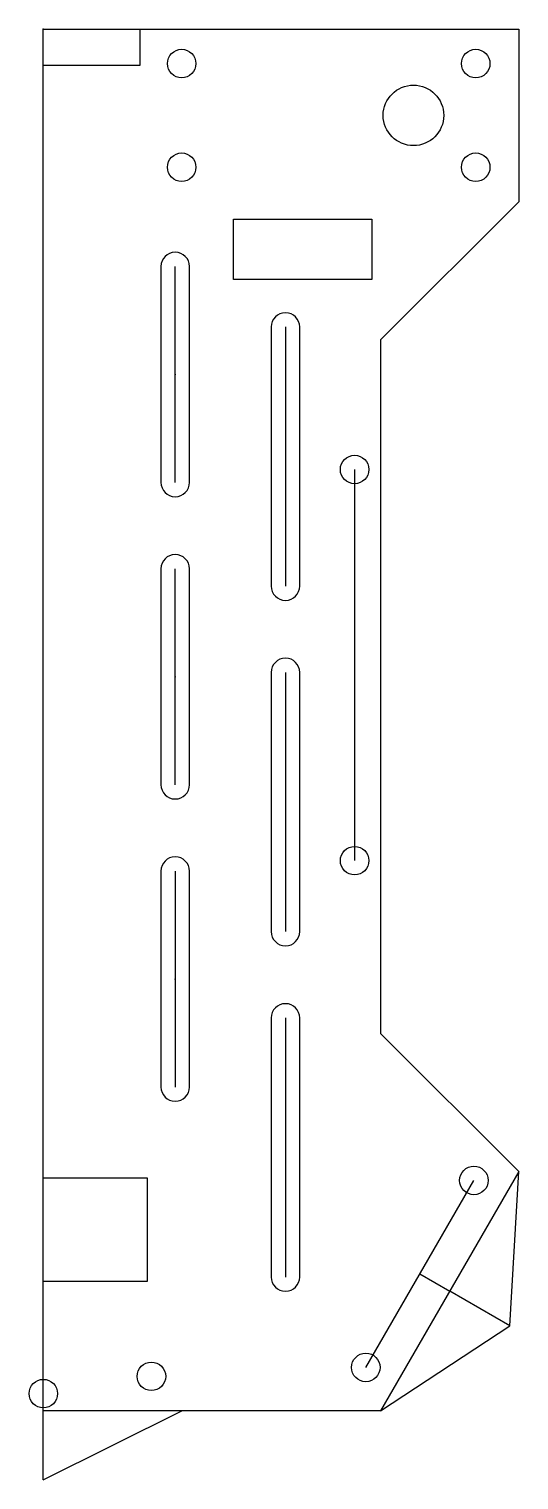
# Model space of a CAD drawing. Header units: millimetres. Extents: x -2 to 55, y -168 to 0.
import ezdxf

# ---------------------------------------------------------------- set-up
doc = ezdxf.new("R2010")
doc.units = ezdxf.units.MM
doc.header["$MEASUREMENT"] = 0
doc.layers.add('DB-02_LowerMainBodyPlate v13_Sketch1', color=7, linetype='Continuous')

msp = doc.modelspace()

# ---------------------------------------------------------------- linework, layer by layer
at = {"layer": 'DB-02_LowerMainBodyPlate v13_Sketch1'}
for p, q in [((0, 0), (55, 0)), ((0, -160), (0, 0)), ((11.2, -4.2), (11.2, 0)), ((55, 0), (55, -20)), ((0, -4.2), (11.2, -4.2)), ((55, -20), (39, -36)), ((22, -29), (22, -22)), ((22, -22), (38, -22)), ((38, -22), (38, -29)), ((13.6, -27.5), (13.6, -52.5)), ((15.25, -52.5), (15.25, -27.5)), ((16.9, -52.5), (16.9, -27.5)), ((38, -29), (22, -29)), ((26.35, -34.5), (26.35, -64.5)), ((28, -34.5), (28, -64.5)), ((29.65, -64.5), (29.65, -34.5)), ((39, -36), (39, -116.29)), ((36, -51), (36, -96.29)), ((13.6, -62.5), (13.6, -87.5)), ((15.25, -87.5), (15.25, -62.5)), ((16.9, -87.5), (16.9, -62.5)), ((26.35, -74.5), (26.35, -104.5)), ((28, -74.5), (28, -104.5)), ((29.65, -104.5), (29.65, -74.5)), ((13.6, -97.5), (13.6, -122.5)), ((15.25, -97.5), (15.25, -122.5)), ((16.9, -122.5), (16.9, -97.5)), ((26.35, -114.5), (26.35, -144.5)), ((28, -114.5), (28, -144.5)), ((29.65, -144.5), (29.65, -114.5)), ((39, -116.29), (55, -132.29)), ((55, -132.29), (39, -160)), ((53.93, -150.14), (55, -132.29)), ((0, -145), (0, -133)), ((0, -133), (12, -133)), ((12, -133), (12, -145)), ((37.29, -154.97), (49.79, -133.32)), ((43.54, -144.14), (47, -146.14)), ((12, -145), (0, -145)), ((53.93, -150.14), (47, -146.14)), ((39, -160), (53.93, -150.14)), ((39, -160), (0, -160)), ((0, -168), (0, -160)), ((0, -168), (16, -160))]:
    msp.add_line(p, q, dxfattribs=at)
for centre, radius in [((16, -4), 1.65), ((50, -4), 1.65), ((42.8, -10), 3.5), ((16, -16), 1.65), ((50, -16), 1.65), ((36, -51), 1.65), ((36, -96.29), 1.65), ((49.79, -133.32), 1.65), ((12.5, -156), 1.65), ((37.29, -154.97), 1.65), ((0, -158), 1.65)]:
    msp.add_circle(centre, radius, dxfattribs=at)
for centre, start, end in [((15.25, -27.5), 360, 180), ((28, -34.5), 0, 180), ((15.25, -52.5), 180, 0), ((15.25, -62.5), 0, 180), ((28, -64.5), 180, 360), ((28, -74.5), 360, 180), ((15.25, -87.5), 180, 0), ((15.25, -97.5), 360, 180), ((28, -104.5), 180, 360), ((28, -114.5), 360, 180), ((15.25, -122.5), 180, 360), ((28, -144.5), 180, 360)]:
    msp.add_arc(centre, 1.65, start, end, dxfattribs=at)
for p in [(0, 0), (15.25, -40), (15.25, -75), (15.25, -110)]:
    msp.add_point(p, dxfattribs=at)

doc.saveas('drawing.dxf')
